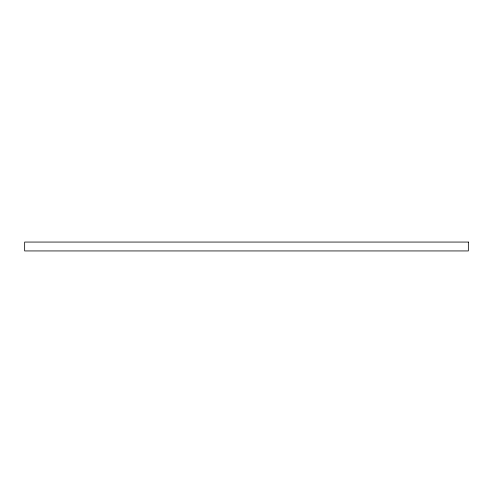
<?xml version="1.0" encoding="UTF-8"?>
<svg xmlns="http://www.w3.org/2000/svg" width="493" height="493" viewBox="0 0 493 493"><rect width="100%" height="100%" fill="white"/><g stroke="black" fill="none" stroke-linecap="round" stroke-linejoin="round"><path stroke-width="0.74" d="M468.35 242.063L24.65 242.063L24.65 250.937L468.35 250.937L468.35 242.063"/></g></svg>
